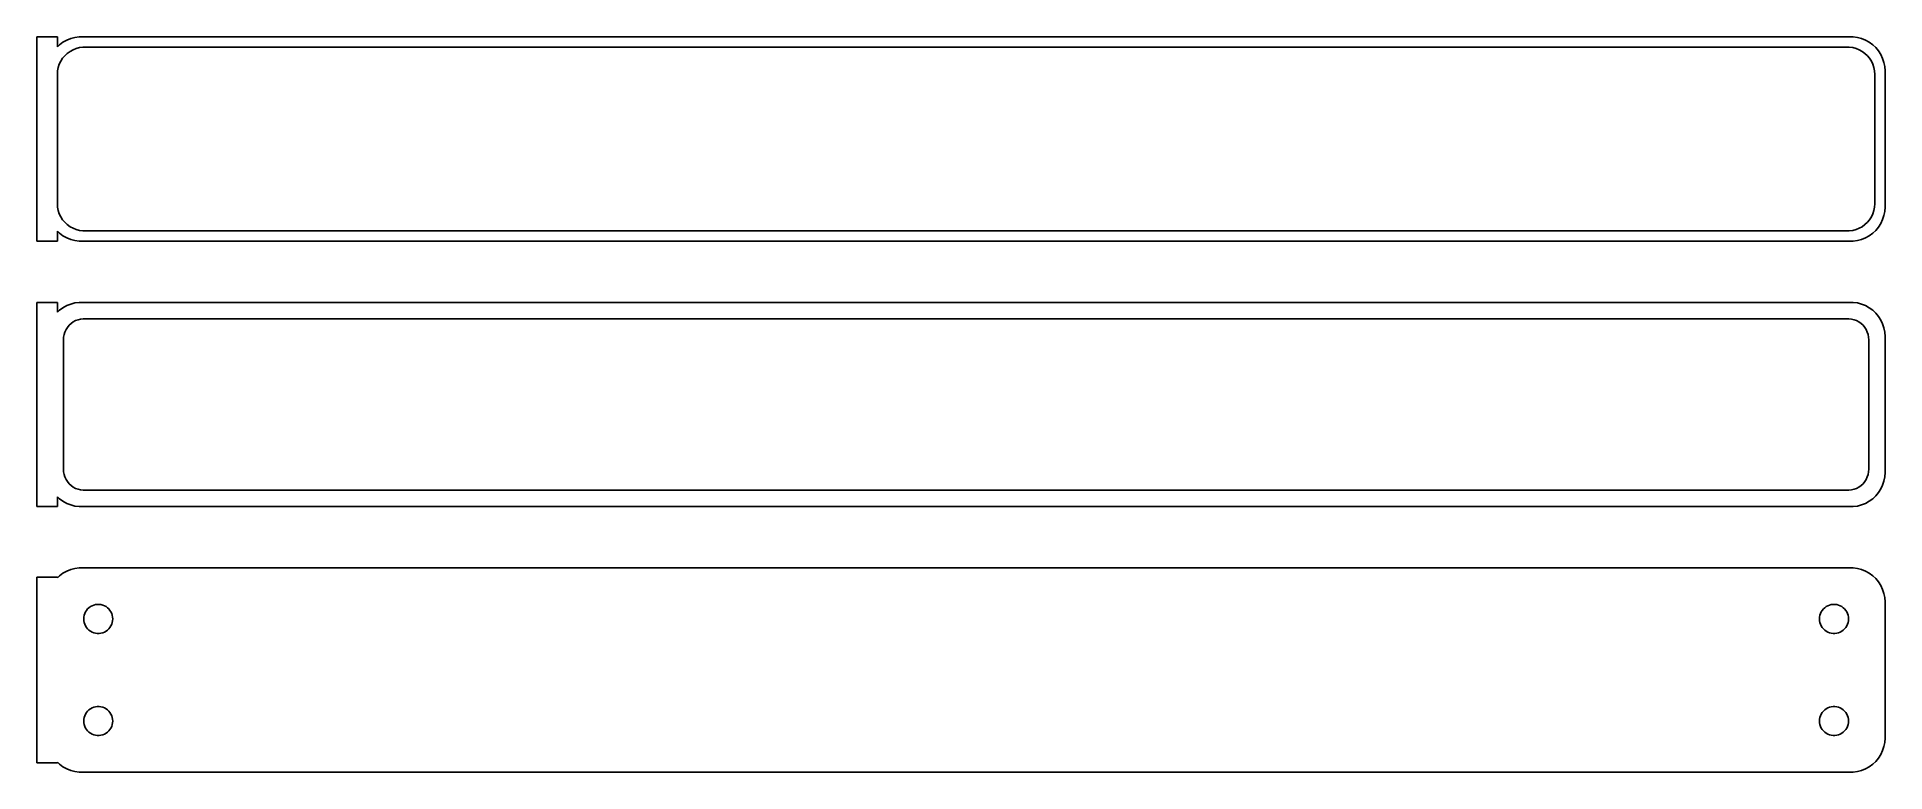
# Model space of a CAD drawing. Header units: metres. Extents: x -136 to 135, y 102 to 210.
import ezdxf

# ---------------------------------------------------------------- set-up
doc = ezdxf.new("R2010")
doc.units = ezdxf.units.M

msp = doc.modelspace()

# ---------------------------------------------------------------- linework, layer by layer
for p, q in [((-133.5, 209.99), (-136.5, 209.99)), ((-136.5, 209.99), (-136.5, 180.01)), ((-133.5, 208.559), (-133.5, 209.99)), ((-132.679, 209.222), (-133.187, 208.853)), ((-132.129, 209.524), (-132.679, 209.222)), ((-131.545, 209.755), (-132.129, 209.524)), ((-130.937, 209.911), (-131.545, 209.755)), ((-130.314, 209.99), (-130.937, 209.911)), ((130.314, 209.99), (-130.314, 209.99)), ((130.937, 209.911), (130.314, 209.99)), ((131.545, 209.755), (130.937, 209.911)), ((132.129, 209.524), (131.545, 209.755)), ((132.679, 209.222), (132.129, 209.524)), ((133.187, 208.853), (132.679, 209.222)), ((-133.187, 208.853), (-133.5, 208.559)), ((-133.219, 205.972), (-133.005, 206.427)), ((-133.005, 206.427), (-132.736, 206.851)), ((-132.736, 206.851), (-132.416, 207.238)), ((-132.416, 207.238), (-132.05, 207.582)), ((-132.05, 207.582), (-131.643, 207.877)), ((-131.643, 207.877), (-131.203, 208.119)), ((-131.203, 208.119), (-130.736, 208.304)), ((-130.736, 208.304), (-130.25, 208.429)), ((-130.25, 208.429), (-129.751, 208.492)), ((-129.751, 208.492), (129.751, 208.492)), ((129.751, 208.492), (130.25, 208.429)), ((130.25, 208.429), (130.736, 208.304)), ((130.736, 208.304), (131.203, 208.119)), ((131.203, 208.119), (131.643, 207.877)), ((131.643, 207.877), (132.05, 207.582)), ((132.05, 207.582), (132.416, 207.238)), ((132.416, 207.238), (132.736, 206.851)), ((132.736, 206.851), (133.005, 206.427)), ((133.005, 206.427), (133.219, 205.972)), ((133.645, 208.423), (133.187, 208.853)), ((134.045, 207.939), (133.645, 208.423)), ((134.382, 207.409), (134.045, 207.939)), ((134.649, 206.841), (134.382, 207.409)), ((134.843, 206.243), (134.649, 206.841)), ((-133.5, 204.5), (-133.468, 205.001)), ((-133.5, 185.5), (-133.5, 204.5)), ((-133.468, 205.001), (-133.374, 205.495)), ((-133.374, 205.495), (-133.219, 205.972)), ((133.219, 205.972), (133.374, 205.495)), ((133.374, 205.495), (133.468, 205.001)), ((133.468, 205.001), (133.5, 204.5)), ((133.5, 204.5), (133.5, 185.5)), ((134.961, 205.627), (134.843, 206.243)), ((135, 205), (134.961, 205.627)), ((135, 185), (135, 205)), ((-133.468, 184.999), (-133.5, 185.5)), ((-133.374, 184.505), (-133.468, 184.999)), ((133.468, 184.999), (133.374, 184.505)), ((133.5, 185.5), (133.468, 184.999)), ((134.961, 184.373), (135, 185)), ((-133.219, 184.028), (-133.374, 184.505)), ((-133.005, 183.573), (-133.219, 184.028)), ((-132.736, 183.149), (-133.005, 183.573)), ((-132.416, 182.762), (-132.736, 183.149)), ((-132.05, 182.418), (-132.416, 182.762)), ((-131.643, 182.123), (-132.05, 182.418)), ((-131.203, 181.881), (-131.643, 182.123)), ((131.643, 182.123), (131.203, 181.881)), ((132.05, 182.418), (131.643, 182.123)), ((132.416, 182.762), (132.05, 182.418)), ((132.736, 183.149), (132.416, 182.762)), ((133.005, 183.573), (132.736, 183.149)), ((133.219, 184.028), (133.005, 183.573)), ((133.374, 184.505), (133.219, 184.028)), ((133.645, 181.577), (134.045, 182.061)), ((134.045, 182.061), (134.382, 182.591)), ((134.382, 182.591), (134.649, 183.159)), ((134.649, 183.159), (134.843, 183.757)), ((134.843, 183.757), (134.961, 184.373)), ((-136.5, 180.01), (-133.5, 180.01)), ((-133.5, 181.441), (-133.187, 181.147)), ((-133.5, 180.01), (-133.5, 181.441)), ((-133.187, 181.147), (-132.679, 180.778)), ((-132.679, 180.778), (-132.129, 180.476)), ((-132.129, 180.476), (-131.545, 180.245)), ((-131.545, 180.245), (-130.937, 180.089)), ((-130.736, 181.696), (-131.203, 181.881)), ((-130.937, 180.089), (-130.314, 180.01)), ((-130.25, 181.571), (-130.736, 181.696)), ((-130.314, 180.01), (130.314, 180.01)), ((-129.751, 181.508), (-130.25, 181.571)), ((129.751, 181.508), (-129.751, 181.508)), ((130.25, 181.571), (129.751, 181.508)), ((130.736, 181.696), (130.25, 181.571)), ((130.314, 180.01), (130.937, 180.089)), ((131.203, 181.881), (130.736, 181.696)), ((130.937, 180.089), (131.545, 180.245)), ((131.545, 180.245), (132.129, 180.476)), ((132.129, 180.476), (132.679, 180.778)), ((132.679, 180.778), (133.187, 181.147)), ((133.187, 181.147), (133.645, 181.577)), ((-133.5, 170.979), (-136.5, 170.979)), ((-136.5, 170.979), (-136.5, 141.021)), ((-133.5, 169.559), (-133.5, 170.979)), ((-133.187, 169.853), (-133.5, 169.559)), ((-132.679, 170.222), (-133.187, 169.853)), ((-132.129, 170.524), (-132.679, 170.222)), ((-131.545, 170.755), (-132.129, 170.524)), ((-130.937, 170.911), (-131.545, 170.755)), ((-130.314, 170.99), (-130.937, 170.911)), ((-130.825, 168.317), (-130.462, 168.461)), ((-130.462, 168.461), (-130.083, 168.558)), ((130.314, 170.99), (-130.314, 170.99)), ((-130.083, 168.558), (-129.695, 168.607)), ((-129.695, 168.607), (129.695, 168.607)), ((129.695, 168.607), (130.083, 168.558)), ((130.083, 168.558), (130.462, 168.461)), ((130.937, 170.911), (130.314, 170.99)), ((130.462, 168.461), (130.825, 168.317)), ((131.545, 170.755), (130.937, 170.911)), ((132.129, 170.524), (131.545, 170.755)), ((132.679, 170.222), (132.129, 170.524)), ((133.187, 169.853), (132.679, 170.222)), ((133.645, 169.423), (133.187, 169.853)), ((134.045, 168.939), (133.645, 169.423)), ((134.382, 168.409), (134.045, 168.939)), ((134.649, 167.841), (134.382, 168.409)), ((-132.613, 165.5), (-132.588, 165.89)), ((-132.588, 165.89), (-132.515, 166.274)), ((-132.515, 166.274), (-132.394, 166.646)), ((-132.394, 166.646), (-132.228, 167)), ((-132.228, 167), (-132.018, 167.33)), ((-132.018, 167.33), (-131.769, 167.631)), ((-131.769, 167.631), (-131.484, 167.899)), ((-131.484, 167.899), (-131.168, 168.128)), ((-131.168, 168.128), (-130.825, 168.317)), ((130.825, 168.317), (131.168, 168.128)), ((131.168, 168.128), (131.484, 167.899)), ((131.484, 167.899), (131.769, 167.631)), ((131.769, 167.631), (132.018, 167.33)), ((132.018, 167.33), (132.228, 167)), ((132.228, 167), (132.394, 166.646)), ((132.394, 166.646), (132.515, 166.274)), ((132.515, 166.274), (132.588, 165.89)), ((132.588, 165.89), (132.613, 165.5)), ((134.843, 167.243), (134.649, 167.841)), ((134.961, 166.627), (134.843, 167.243)), ((135, 166), (134.961, 166.627)), ((135, 146), (135, 166)), ((-132.613, 146.5), (-132.613, 165.5)), ((132.613, 165.5), (132.613, 146.5)), ((-132.588, 146.11), (-132.613, 146.5)), ((-132.515, 145.726), (-132.588, 146.11)), ((-132.394, 145.354), (-132.515, 145.726)), ((-132.228, 145), (-132.394, 145.354)), ((-132.018, 144.67), (-132.228, 145)), ((-131.769, 144.369), (-132.018, 144.67)), ((-131.484, 144.101), (-131.769, 144.369)), ((-131.168, 143.872), (-131.484, 144.101)), ((131.484, 144.101), (131.168, 143.872)), ((131.769, 144.369), (131.484, 144.101)), ((132.018, 144.67), (131.769, 144.369)), ((132.228, 145), (132.018, 144.67)), ((132.394, 145.354), (132.228, 145)), ((132.515, 145.726), (132.394, 145.354)), ((132.588, 146.11), (132.515, 145.726)), ((132.613, 146.5), (132.588, 146.11)), ((134.382, 143.591), (134.649, 144.159)), ((134.649, 144.159), (134.843, 144.757)), ((134.843, 144.757), (134.961, 145.373)), ((134.961, 145.373), (135, 146)), ((-133.5, 141.021), (-133.5, 142.441)), ((-133.5, 142.441), (-133.187, 142.147)), ((-133.187, 142.147), (-132.679, 141.778)), ((-132.679, 141.778), (-132.129, 141.476)), ((-132.129, 141.476), (-131.545, 141.245)), ((-131.545, 141.245), (-130.937, 141.089)), ((-130.825, 143.683), (-131.168, 143.872)), ((-130.462, 143.539), (-130.825, 143.683)), ((-130.083, 143.442), (-130.462, 143.539)), ((-129.695, 143.393), (-130.083, 143.442)), ((129.695, 143.393), (-129.695, 143.393)), ((130.083, 143.442), (129.695, 143.393)), ((130.462, 143.539), (130.083, 143.442)), ((130.825, 143.683), (130.462, 143.539)), ((131.168, 143.872), (130.825, 143.683)), ((130.937, 141.089), (131.545, 141.245)), ((131.545, 141.245), (132.129, 141.476)), ((132.129, 141.476), (132.679, 141.778)), ((132.679, 141.778), (133.187, 142.147)), ((133.187, 142.147), (133.645, 142.577)), ((133.645, 142.577), (134.045, 143.061)), ((134.045, 143.061), (134.382, 143.591)), ((-136.5, 141.021), (-133.5, 141.021)), ((-130.937, 141.089), (-130.314, 141.01)), ((-130.314, 141.01), (130.314, 141.01)), ((130.314, 141.01), (130.937, 141.089)), ((-133.5, 130.653), (-136.5, 130.653)), ((-136.5, 130.653), (-136.5, 103.347)), ((-133.187, 130.853), (-133.5, 130.559)), ((-133.5, 130.559), (-133.5, 130.653)), ((-132.679, 131.222), (-133.187, 130.853)), ((-132.129, 131.524), (-132.679, 131.222)), ((-131.545, 131.755), (-132.129, 131.524)), ((-130.937, 131.911), (-131.545, 131.755)), ((-130.314, 131.99), (-130.937, 131.911)), ((130.314, 131.99), (-130.314, 131.99)), ((130.937, 131.911), (130.314, 131.99)), ((131.545, 131.755), (130.937, 131.911)), ((132.129, 131.524), (131.545, 131.755)), ((132.679, 131.222), (132.129, 131.524)), ((133.187, 130.853), (132.679, 131.222)), ((133.645, 130.423), (133.187, 130.853)), ((134.045, 129.939), (133.645, 130.423)), ((134.382, 129.409), (134.045, 129.939)), ((134.649, 128.841), (134.382, 129.409)), ((134.843, 128.243), (134.649, 128.841)), ((134.961, 127.627), (134.843, 128.243)), ((135, 127), (134.961, 127.627)), ((-129.618, 124.768), (-129.568, 125.031)), ((-129.568, 125.031), (-129.485, 125.286)), ((-129.485, 125.286), (-129.371, 125.529)), ((-129.371, 125.529), (-129.227, 125.755)), ((-129.227, 125.755), (-129.057, 125.962)), ((-129.057, 125.962), (-128.861, 126.145)), ((-128.861, 126.145), (-128.644, 126.303)), ((-128.644, 126.303), (-128.409, 126.432)), ((-128.409, 126.432), (-128.16, 126.531)), ((-128.16, 126.531), (-127.9, 126.597)), ((-127.9, 126.597), (-127.634, 126.631)), ((-127.634, 126.631), (-127.366, 126.631)), ((-127.366, 126.631), (-127.1, 126.597)), ((-127.1, 126.597), (-126.84, 126.531)), ((-126.84, 126.531), (-126.591, 126.432)), ((-126.591, 126.432), (-126.356, 126.303)), ((-126.356, 126.303), (-126.139, 126.145)), ((-126.139, 126.145), (-125.943, 125.962)), ((-125.943, 125.962), (-125.773, 125.755)), ((-125.773, 125.755), (-125.629, 125.529)), ((-125.629, 125.529), (-125.515, 125.286)), ((-125.515, 125.286), (-125.432, 125.031)), ((-125.432, 125.031), (-125.382, 124.768)), ((125.382, 124.768), (125.432, 125.031)), ((125.432, 125.031), (125.515, 125.286)), ((125.515, 125.286), (125.629, 125.529)), ((125.629, 125.529), (125.773, 125.755)), ((125.773, 125.755), (125.943, 125.962)), ((125.943, 125.962), (126.139, 126.145)), ((126.139, 126.145), (126.356, 126.303)), ((126.356, 126.303), (126.591, 126.432)), ((126.591, 126.432), (126.84, 126.531)), ((126.84, 126.531), (127.1, 126.597)), ((127.1, 126.597), (127.366, 126.631)), ((127.366, 126.631), (127.634, 126.631)), ((127.634, 126.631), (127.9, 126.597)), ((127.9, 126.597), (128.16, 126.531)), ((128.16, 126.531), (128.409, 126.432)), ((128.409, 126.432), (128.644, 126.303)), ((128.644, 126.303), (128.861, 126.145)), ((128.861, 126.145), (129.057, 125.962)), ((129.057, 125.962), (129.227, 125.755)), ((129.227, 125.755), (129.371, 125.529)), ((129.371, 125.529), (129.485, 125.286)), ((129.485, 125.286), (129.568, 125.031)), ((129.568, 125.031), (129.618, 124.768)), ((135, 107), (135, 127)), ((-129.635, 124.5), (-129.618, 124.768)), ((-129.618, 124.232), (-129.635, 124.5)), ((-129.568, 123.969), (-129.618, 124.232)), ((-129.485, 123.714), (-129.568, 123.969)), ((-129.371, 123.471), (-129.485, 123.714)), ((-129.227, 123.245), (-129.371, 123.471)), ((-129.057, 123.038), (-129.227, 123.245)), ((-128.861, 122.855), (-129.057, 123.038)), ((-128.644, 122.697), (-128.861, 122.855)), ((-128.409, 122.568), (-128.644, 122.697)), ((-128.16, 122.469), (-128.409, 122.568)), ((-127.9, 122.403), (-128.16, 122.469)), ((-127.634, 122.369), (-127.9, 122.403)), ((-127.366, 122.369), (-127.634, 122.369)), ((-127.1, 122.403), (-127.366, 122.369)), ((-126.84, 122.469), (-127.1, 122.403)), ((-126.591, 122.568), (-126.84, 122.469)), ((-126.356, 122.697), (-126.591, 122.568)), ((-126.139, 122.855), (-126.356, 122.697)), ((-125.943, 123.038), (-126.139, 122.855)), ((-125.773, 123.245), (-125.943, 123.038)), ((-125.629, 123.471), (-125.773, 123.245)), ((-125.515, 123.714), (-125.629, 123.471)), ((-125.432, 123.969), (-125.515, 123.714)), ((-125.382, 124.232), (-125.432, 123.969)), ((-125.382, 124.768), (-125.365, 124.5)), ((-125.365, 124.5), (-125.382, 124.232)), ((125.365, 124.5), (125.382, 124.768)), ((125.382, 124.232), (125.365, 124.5)), ((125.432, 123.969), (125.382, 124.232)), ((125.515, 123.714), (125.432, 123.969)), ((125.629, 123.471), (125.515, 123.714)), ((125.773, 123.245), (125.629, 123.471)), ((125.943, 123.038), (125.773, 123.245)), ((126.139, 122.855), (125.943, 123.038)), ((126.356, 122.697), (126.139, 122.855)), ((126.591, 122.568), (126.356, 122.697)), ((126.84, 122.469), (126.591, 122.568)), ((127.1, 122.403), (126.84, 122.469)), ((127.366, 122.369), (127.1, 122.403)), ((127.634, 122.369), (127.366, 122.369)), ((127.9, 122.403), (127.634, 122.369)), ((128.16, 122.469), (127.9, 122.403)), ((128.409, 122.568), (128.16, 122.469)), ((128.644, 122.697), (128.409, 122.568)), ((128.861, 122.855), (128.644, 122.697)), ((129.057, 123.038), (128.861, 122.855)), ((129.227, 123.245), (129.057, 123.038)), ((129.371, 123.471), (129.227, 123.245)), ((129.485, 123.714), (129.371, 123.471)), ((129.568, 123.969), (129.485, 123.714)), ((129.618, 124.232), (129.568, 123.969)), ((129.618, 124.768), (129.635, 124.5)), ((129.635, 124.5), (129.618, 124.232)), ((-128.644, 111.303), (-128.409, 111.432)), ((-128.409, 111.432), (-128.16, 111.531)), ((-128.16, 111.531), (-127.9, 111.597)), ((-127.9, 111.597), (-127.634, 111.631)), ((-127.634, 111.631), (-127.366, 111.631)), ((-127.366, 111.631), (-127.1, 111.597)), ((-127.1, 111.597), (-126.84, 111.531)), ((-126.84, 111.531), (-126.591, 111.432)), ((-126.591, 111.432), (-126.356, 111.303)), ((126.356, 111.303), (126.591, 111.432)), ((126.591, 111.432), (126.84, 111.531)), ((126.84, 111.531), (127.1, 111.597)), ((127.1, 111.597), (127.366, 111.631)), ((127.366, 111.631), (127.634, 111.631)), ((127.634, 111.631), (127.9, 111.597)), ((127.9, 111.597), (128.16, 111.531)), ((128.16, 111.531), (128.409, 111.432)), ((128.409, 111.432), (128.644, 111.303)), ((-129.635, 109.5), (-129.618, 109.768)), ((-129.618, 109.232), (-129.635, 109.5)), ((-129.618, 109.768), (-129.568, 110.031)), ((-129.568, 108.969), (-129.618, 109.232)), ((-129.568, 110.031), (-129.485, 110.286)), ((-129.485, 108.714), (-129.568, 108.969)), ((-129.485, 110.286), (-129.371, 110.529)), ((-129.371, 108.471), (-129.485, 108.714)), ((-129.371, 110.529), (-129.227, 110.755)), ((-129.227, 110.755), (-129.057, 110.962)), ((-129.057, 110.962), (-128.861, 111.145)), ((-128.861, 111.145), (-128.644, 111.303)), ((-126.356, 111.303), (-126.139, 111.145)), ((-126.139, 111.145), (-125.943, 110.962)), ((-125.943, 110.962), (-125.773, 110.755)), ((-125.773, 110.755), (-125.629, 110.529)), ((-125.629, 110.529), (-125.515, 110.286)), ((-125.515, 108.714), (-125.629, 108.471)), ((-125.515, 110.286), (-125.432, 110.031)), ((-125.432, 108.969), (-125.515, 108.714)), ((-125.432, 110.031), (-125.382, 109.768)), ((-125.382, 109.232), (-125.432, 108.969)), ((-125.382, 109.768), (-125.365, 109.5)), ((-125.365, 109.5), (-125.382, 109.232)), ((125.365, 109.5), (125.382, 109.768)), ((125.382, 109.232), (125.365, 109.5)), ((125.382, 109.768), (125.432, 110.031)), ((125.432, 108.969), (125.382, 109.232)), ((125.432, 110.031), (125.515, 110.286)), ((125.515, 108.714), (125.432, 108.969)), ((125.515, 110.286), (125.629, 110.529)), ((125.629, 108.471), (125.515, 108.714)), ((125.629, 110.529), (125.773, 110.755)), ((125.773, 110.755), (125.943, 110.962)), ((125.943, 110.962), (126.139, 111.145)), ((126.139, 111.145), (126.356, 111.303)), ((128.644, 111.303), (128.861, 111.145)), ((128.861, 111.145), (129.057, 110.962)), ((129.057, 110.962), (129.227, 110.755)), ((129.227, 110.755), (129.371, 110.529)), ((129.371, 110.529), (129.485, 110.286)), ((129.485, 108.714), (129.371, 108.471)), ((129.485, 110.286), (129.568, 110.031)), ((129.568, 108.969), (129.485, 108.714)), ((129.568, 110.031), (129.618, 109.768)), ((129.618, 109.232), (129.568, 108.969)), ((129.618, 109.768), (129.635, 109.5)), ((129.635, 109.5), (129.618, 109.232)), ((-129.227, 108.245), (-129.371, 108.471)), ((-129.057, 108.038), (-129.227, 108.245)), ((-128.861, 107.855), (-129.057, 108.038)), ((-128.644, 107.697), (-128.861, 107.855)), ((-128.409, 107.568), (-128.644, 107.697)), ((-128.16, 107.469), (-128.409, 107.568)), ((-127.9, 107.403), (-128.16, 107.469)), ((-127.634, 107.369), (-127.9, 107.403)), ((-127.366, 107.369), (-127.634, 107.369)), ((-127.1, 107.403), (-127.366, 107.369)), ((-126.84, 107.469), (-127.1, 107.403)), ((-126.591, 107.568), (-126.84, 107.469)), ((-126.356, 107.697), (-126.591, 107.568)), ((-126.139, 107.855), (-126.356, 107.697)), ((-125.943, 108.038), (-126.139, 107.855)), ((-125.773, 108.245), (-125.943, 108.038)), ((-125.629, 108.471), (-125.773, 108.245)), ((125.773, 108.245), (125.629, 108.471)), ((125.943, 108.038), (125.773, 108.245)), ((126.139, 107.855), (125.943, 108.038)), ((126.356, 107.697), (126.139, 107.855)), ((126.591, 107.568), (126.356, 107.697)), ((126.84, 107.469), (126.591, 107.568)), ((127.1, 107.403), (126.84, 107.469)), ((127.366, 107.369), (127.1, 107.403)), ((127.634, 107.369), (127.366, 107.369)), ((127.9, 107.403), (127.634, 107.369)), ((128.16, 107.469), (127.9, 107.403)), ((128.409, 107.568), (128.16, 107.469)), ((128.644, 107.697), (128.409, 107.568)), ((128.861, 107.855), (128.644, 107.697)), ((129.057, 108.038), (128.861, 107.855)), ((129.227, 108.245), (129.057, 108.038)), ((129.371, 108.471), (129.227, 108.245)), ((134.843, 105.757), (134.961, 106.373)), ((134.961, 106.373), (135, 107)), ((-136.5, 103.347), (-133.5, 103.347)), ((-133.5, 103.347), (-133.5, 103.441)), ((-133.5, 103.441), (-133.187, 103.147)), ((133.187, 103.147), (133.645, 103.577)), ((133.645, 103.577), (134.045, 104.061)), ((134.045, 104.061), (134.382, 104.591)), ((134.382, 104.591), (134.649, 105.159)), ((134.649, 105.159), (134.843, 105.757)), ((-133.187, 103.147), (-132.679, 102.778)), ((-132.679, 102.778), (-132.129, 102.476)), ((-132.129, 102.476), (-131.545, 102.245)), ((-131.545, 102.245), (-130.937, 102.089)), ((-130.937, 102.089), (-130.314, 102.01)), ((-130.314, 102.01), (130.314, 102.01)), ((130.314, 102.01), (130.937, 102.089)), ((130.937, 102.089), (131.545, 102.245)), ((131.545, 102.245), (132.129, 102.476)), ((132.129, 102.476), (132.679, 102.778)), ((132.679, 102.778), (133.187, 103.147))]:
    msp.add_line(p, q)

doc.saveas('drawing.dxf')
